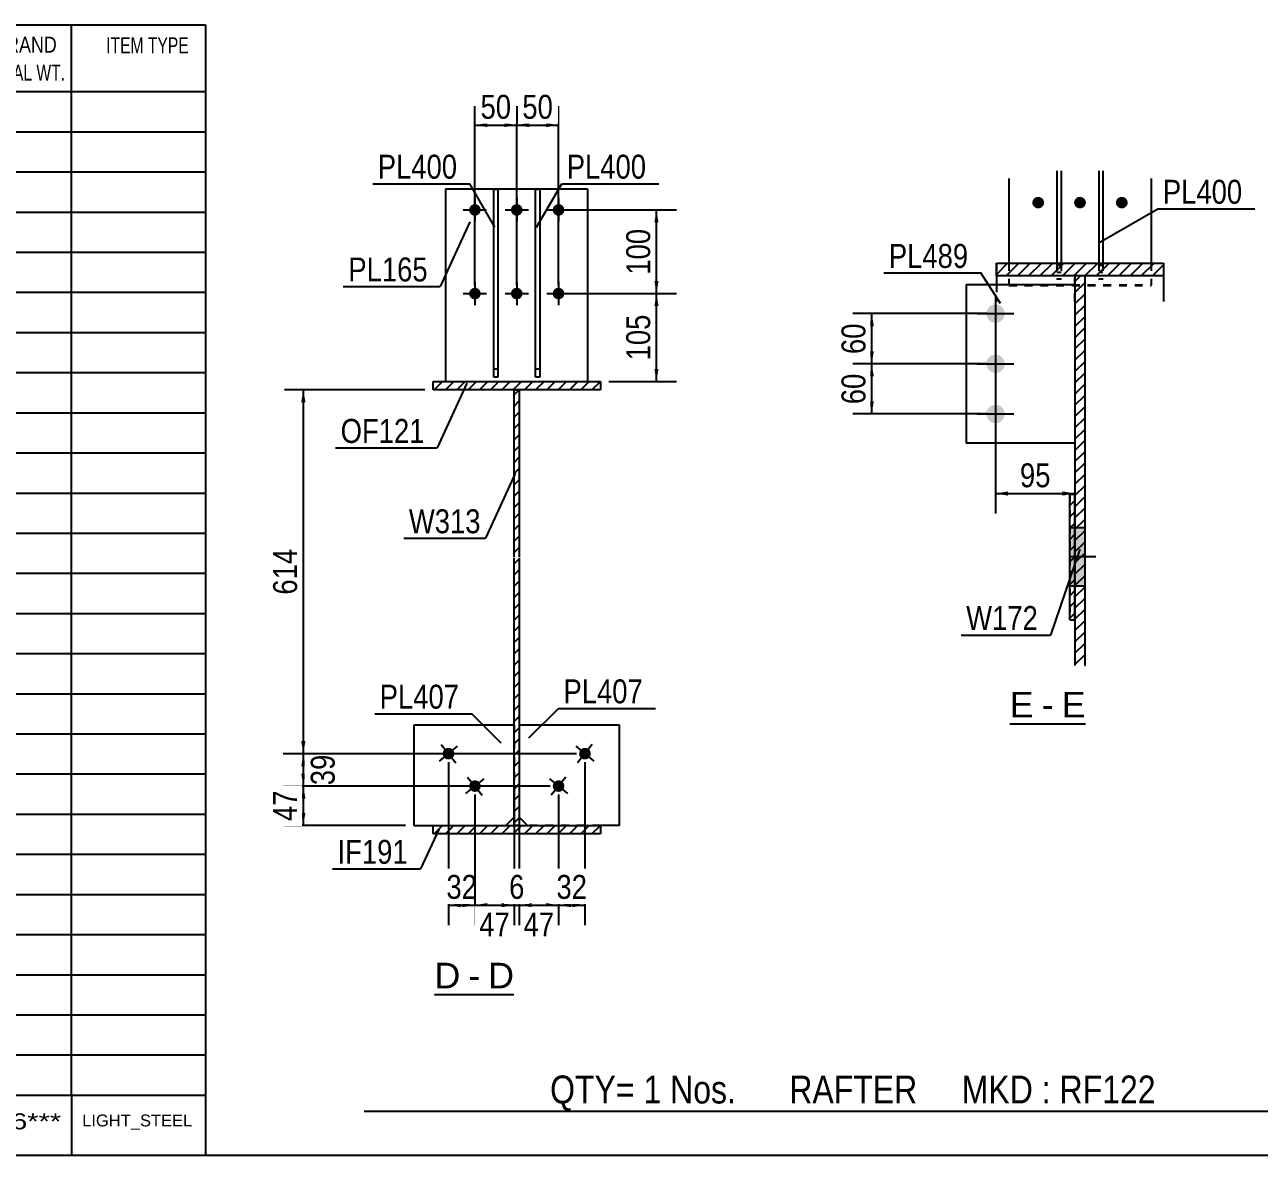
# Model space of a CAD drawing. Header units: millimetres. Extents: x -42 to 361, y -196 to 82.
# Drawn here: x 94.1 to 241.8, y -195.5 to -60.3 of the extents above; entities that cross this region are included whole.
import ezdxf

# ---------------------------------------------------------------- set-up
doc = ezdxf.new("R2010")
doc.units = ezdxf.units.MM
doc.linetypes.add('DXK_LINE_DOT1', pattern=[1.8814, 0.9407, -0.9407])
doc.styles.add('Arial', font='ARIAL.TTF', dxfattribs={"height": 0.2})
doc.styles.add('Arial Narrow', font='ARIALN.TTF', dxfattribs={"height": 0.2})

# ---------------------------------------------------------------- blocks, each defined once
blk = doc.blocks.new('Unknown-627019805-1200')
at = {"color": 5, "linetype": 'Continuous'}
blk.add_line((-39.14, -195.48), (360.86, -195.48), dxfattribs=at)
blk = doc.blocks.new('Unknown-627019805-12 - 2076')
at = {"color": 7, "linetype": 'Continuous'}
blk.add_line((143.14, -176.29), (152.64, -176.29), dxfattribs=at)
at = {"color": 0, "linetype": 'Continuous'}
for points in [[(146.22, -175.54), (146.22, -172.34), (143.14, -172.34), (143.14, -175.54)], [(148.6, -175.54), (148.6, -172.34), (147.18, -172.34), (147.18, -175.54)], [(152.64, -175.54), (152.64, -172.34), (149.56, -172.34), (149.56, -175.54)]]:
    blk.add_wipeout(points, dxfattribs=at)
at = {"color": 96, "linetype": 'Continuous', "style": 'Arial'}
for s, p in [('D', (143.14, -175.54)), ('D', (149.56, -175.54)), ('-', (147.18, -175.54))]:
    blk.add_text(s, height=3.06, dxfattribs=at).set_placement(p)
blk = doc.blocks.new('Unknown-627019805-13 - 2704')
at = {"color": 7, "linetype": 'Continuous'}
blk.add_line((211.94, -143.9), (220.97, -143.9), dxfattribs=at)
at = {"color": 0, "linetype": 'Continuous'}
for points in [[(214.79, -143.15), (214.79, -139.95), (211.94, -139.95), (211.94, -143.15)], [(217.17, -143.15), (217.17, -139.95), (215.75, -139.95), (215.75, -143.15)], [(220.97, -143.15), (220.97, -139.95), (218.13, -139.95), (218.13, -143.15)]]:
    blk.add_wipeout(points, dxfattribs=at)
at = {"color": 96, "linetype": 'Continuous', "style": 'Arial'}
for s, p in [('E', (211.94, -143.15)), ('E', (218.13, -143.15)), ('-', (215.75, -143.15))]:
    blk.add_text(s, height=3.06, dxfattribs=at).set_placement(p)
blk = doc.blocks.new('Part-627019805-2273 - 2076')
at = {"linetype": 'Continuous'}
h = blk.add_hatch(dxfattribs=at)
h.set_pattern_fill('', scale=0.3, style=0, pattern_type=0)
h.set_pattern_definition([(45, (162.9698, -156.0587), (-0.67352, 0.67352), [])])
h.paths.add_polyline_path([(162.97, -157.06), (162.97, -156.06), (142.97, -156.06), (142.97, -157.06)])
at = {"color": 2, "linetype": 'Continuous'}
for p, q in [((142.97, -157.06), (142.97, -156.06)), ((142.97, -156.06), (162.97, -156.06)), ((162.97, -156.06), (162.97, -157.06)), ((162.97, -157.06), (142.97, -157.06))]:
    blk.add_line(p, q, dxfattribs=at)
blk = doc.blocks.new('Part-627019805-2105 - 2076')
at = {"color": 2, "linetype": 'Continuous'}
for p, q in [((144.47, -79.96), (144.47, -102.96)), ((161.47, -79.96), (144.47, -79.96)), ((161.47, -102.96), (161.47, -79.96))]:
    blk.add_line(p, q, dxfattribs=at)
at = {"color": 7, "linetype": 'DXK_LINE_DOT1'}
blk.add_line((144.47, -102.96), (161.47, -102.96), dxfattribs=at)
blk = doc.blocks.new('Part-627019805-2251 - 2076')
at = {"linetype": 'Continuous'}
h = blk.add_hatch(dxfattribs=at)
h.set_pattern_fill('', scale=0.3, style=0, pattern_type=0)
h.set_pattern_definition([(45, (162.9698, -102.9587), (-0.67352, 0.67352), [])])
h.paths.add_polyline_path([(162.97, -103.96), (162.97, -102.96), (142.97, -102.96), (142.97, -103.96)])
at = {"color": 2, "linetype": 'Continuous'}
for p, q in [((142.97, -103.96), (142.97, -102.96)), ((142.97, -102.96), (162.97, -102.96)), ((162.97, -102.96), (162.97, -103.96)), ((162.97, -103.96), (142.97, -103.96))]:
    blk.add_line(p, q, dxfattribs=at)
blk = doc.blocks.new('Part-627019805-2127 - 2076')
at = {"color": 2, "linetype": 'Continuous'}
for p, q in [((155.22, -102.46), (155.22, -79.96)), ((155.22, -79.96), (155.72, -79.96)), ((155.72, -79.96), (155.72, -102.46)), ((155.72, -102.46), (155.22, -102.46))]:
    blk.add_line(p, q, dxfattribs=at)
at = {"color": 7, "linetype": 'DXK_LINE_DOT1'}
blk.add_line((155.22, -101.46), (155.72, -101.46), dxfattribs=at)
blk = doc.blocks.new('Part-627019805-2149 - 2076')
at = {"color": 2, "linetype": 'Continuous'}
for p, q in [((165.27, -144.06), (153.27, -144.06)), ((165.27, -156.06), (165.27, -144.06)), ((153.27, -155.06), (154.27, -156.06)), ((165.27, -156.06), (162.97, -156.06))]:
    blk.add_line(p, q, dxfattribs=at)
at = {"color": 7, "linetype": 'DXK_LINE_DOT1'}
for p, q in [((153.27, -144.06), (153.27, -155.06)), ((162.97, -156.06), (154.27, -156.06))]:
    blk.add_line(p, q, dxfattribs=at)
blk = doc.blocks.new('Part-627019805-2154 - 2076')
at = {"color": 2, "linetype": 'Continuous'}
for p, q in [((152.67, -144.06), (140.67, -144.06)), ((140.67, -144.06), (140.67, -156.06)), ((140.67, -156.06), (142.97, -156.06)), ((152.67, -155.06), (151.67, -156.06))]:
    blk.add_line(p, q, dxfattribs=at)
at = {"color": 7, "linetype": 'DXK_LINE_DOT1'}
for p, q in [((152.67, -144.06), (152.67, -155.06)), ((142.97, -156.06), (151.67, -156.06))]:
    blk.add_line(p, q, dxfattribs=at)
blk = doc.blocks.new('Part-627019805-2174 - 2076')
at = {"color": 2, "linetype": 'Continuous'}
for p, q in [((150.22, -102.46), (150.22, -79.96)), ((150.22, -79.96), (150.72, -79.96)), ((150.72, -79.96), (150.72, -102.46)), ((150.72, -102.46), (150.22, -102.46))]:
    blk.add_line(p, q, dxfattribs=at)
at = {"color": 7, "linetype": 'DXK_LINE_DOT1'}
blk.add_line((150.22, -101.46), (150.72, -101.46), dxfattribs=at)
blk = doc.blocks.new('Part-627019805-2197 - 2076')
at = {"linetype": 'Continuous'}
h = blk.add_hatch(dxfattribs=at)
h.set_pattern_fill('', scale=0.3, style=0, pattern_type=0)
h.set_pattern_definition([(45, (153.2698, -103.9587), (-0.67352, 0.67352), [])])
h.paths.add_polyline_path([(153.27, -156.06), (153.27, -103.96), (152.67, -103.96), (152.67, -156.06)])
at = {"color": 2, "linetype": 'Continuous'}
for p, q in [((152.67, -123.96), (152.67, -103.96)), ((152.67, -103.96), (153.27, -103.96)), ((153.27, -103.96), (153.27, -123.96)), ((152.67, -156.06), (152.67, -124.06)), ((153.27, -124.06), (153.27, -156.06)), ((153.27, -156.06), (152.67, -156.06))]:
    blk.add_line(p, q, dxfattribs=at)
blk = doc.blocks.new('Bolt-627019805-2222 - 2076')
at = {"linetype": 'Continuous'}
for points in [[(148.67, -82.46, -1), (147.27, -82.46, -1)], [(153.67, -82.46, -1), (152.27, -82.46, -1)], [(158.67, -82.46, -1), (157.27, -82.46, -1)], [(148.67, -92.46, -1), (147.27, -92.46, -1)], [(153.67, -92.46, -1), (152.27, -92.46, -1)], [(158.67, -92.46, -1), (157.27, -92.46, -1)]]:
    blk.add_hatch(color=3, dxfattribs=at).paths.add_polyline_path(points)
at = {"color": 3, "linetype": 'Continuous'}
for p, q in [((147.97, -81.06), (147.97, -83.86)), ((152.97, -81.06), (152.97, -83.86)), ((157.97, -81.06), (157.97, -83.86)), ((146.57, -82.46), (149.37, -82.46)), ((151.57, -82.46), (154.37, -82.46)), ((156.57, -82.46), (159.37, -82.46)), ((147.97, -91.06), (147.97, -93.86)), ((152.97, -91.06), (152.97, -93.86)), ((157.97, -91.06), (157.97, -93.86)), ((146.57, -92.46), (149.37, -92.46)), ((151.57, -92.46), (154.37, -92.46)), ((156.57, -92.46), (159.37, -92.46))]:
    blk.add_line(p, q, dxfattribs=at)
blk = doc.blocks.new('Bolt-627019805-2223 - 2076')
at = {"linetype": 'Continuous'}
for points in [[(161.67, -147.92, -1), (160.58, -147.04, -1)], [(158.51, -151.8, -1), (157.43, -150.92, -1)]]:
    blk.add_hatch(color=3, dxfattribs=at).paths.add_polyline_path(points)
at = {"color": 3, "linetype": 'Continuous'}
for p, q in [((160.04, -146.6), (162.21, -148.36)), ((162.01, -146.39), (160.24, -148.57)), ((156.88, -150.48), (159.06, -152.24)), ((158.85, -150.27), (157.09, -152.44))]:
    blk.add_line(p, q, dxfattribs=at)
blk = doc.blocks.new('Bolt-627019805-2224 - 2076')
at = {"linetype": 'Continuous'}
for points in [[(145.36, -147.04, -1), (144.27, -147.92, -1)], [(148.51, -150.92, -1), (147.43, -151.8, -1)]]:
    blk.add_hatch(color=3, dxfattribs=at).paths.add_polyline_path(points)
at = {"color": 3, "linetype": 'Continuous'}
for p, q in [((143.73, -148.36), (145.9, -146.6)), ((143.93, -146.39), (145.7, -148.57)), ((146.88, -152.24), (149.06, -150.48)), ((147.09, -150.27), (148.85, -152.44))]:
    blk.add_line(p, q, dxfattribs=at)
blk = doc.blocks.new('Part-627019805-6670 - 2704')
at = {"color": 2, "linetype": 'Continuous'}
for p, q in [((217.58, -77.77), (217.58, -88.82)), ((218.08, -77.77), (218.08, -88.82))]:
    blk.add_line(p, q, dxfattribs=at)
at = {"color": 7, "linetype": 'DXK_LINE_DOT1'}
for p, q in [((217.58, -88.82), (217.58, -90.74)), ((217.58, -89.07), (218.08, -89.07)), ((218.08, -89.94), (217.58, -89.94)), ((218.08, -88.82), (218.08, -90.74)), ((218.08, -90.74), (217.58, -90.74))]:
    blk.add_line(p, q, dxfattribs=at)
blk = doc.blocks.new('Part-627019805-2718 - 2704')
at = {"linetype": 'Continuous'}
h = blk.add_hatch(dxfattribs=at)
h.set_pattern_fill('', scale=0.3, style=0, pattern_type=0)
h.set_pattern_definition([(45, (219.1301, -116.4619), (-0.67352, 0.67352), [])])
h.paths.add_polyline_path([(219.73, -116.46), (219.13, -116.46), (219.13, -131.46), (219.73, -131.46)])
at = {"color": 2, "linetype": 'Continuous'}
for p, q in [((219.13, -116.46), (219.13, -116.46)), ((219.13, -131.46), (219.13, -116.46)), ((219.13, -116.46), (219.73, -116.46)), ((219.73, -116.46), (219.73, -116.46)), ((219.73, -131.46), (219.73, -116.46)), ((219.13, -131.46), (219.13, -131.46)), ((219.13, -131.46), (219.73, -131.46)), ((219.73, -131.46), (219.73, -131.46))]:
    blk.add_line(p, q, dxfattribs=at)
at = {"color": 7, "linetype": 'DXK_LINE_DOT1'}
for p, q in [((219.73, -116.46), (219.13, -116.46)), ((219.13, -116.46), (219.13, -131.46)), ((219.73, -116.46), (219.73, -131.46)), ((219.13, -131.46), (219.73, -131.46))]:
    blk.add_line(p, q, dxfattribs=at)
blk = doc.blocks.new('Part-627019805-2740 - 2704')
at = {"color": 2, "linetype": 'Continuous'}
for p, q in [((222.58, -77.77), (222.58, -88.82)), ((223.08, -77.77), (223.08, -88.82))]:
    blk.add_line(p, q, dxfattribs=at)
at = {"color": 7, "linetype": 'DXK_LINE_DOT1'}
for p, q in [((222.58, -88.82), (222.58, -90.74)), ((222.58, -89.07), (223.08, -89.07)), ((223.08, -89.94), (222.58, -89.94)), ((223.08, -88.82), (223.08, -90.74)), ((223.08, -90.74), (222.58, -90.74))]:
    blk.add_line(p, q, dxfattribs=at)
blk = doc.blocks.new('Bolt-627019805-2818 - 2704')
at = {"linetype": 'Continuous'}
for points in [[(215.33, -82.27), (215.18, -82.26), (215.05, -82.21), (214.92, -82.14), (214.81, -82.04), (214.72, -81.93), (214.66, -81.8), (214.63, -81.66), (214.63, -81.51), (214.66, -81.37), (214.72, -81.24), (214.81, -81.12), (214.92, -81.03), (215.05, -80.95), (215.18, -80.91), (215.33, -80.9), (215.48, -80.91), (215.61, -80.95), (215.74, -81.03), (215.85, -81.12), (215.94, -81.24), (216, -81.37), (216.03, -81.51), (216.03, -81.66), (216, -81.8), (215.94, -81.93), (215.85, -82.04), (215.74, -82.14), (215.61, -82.21), (215.48, -82.26)], [(220.33, -82.27), (220.18, -82.26), (220.05, -82.21), (219.92, -82.14), (219.81, -82.04), (219.72, -81.93), (219.66, -81.8), (219.63, -81.66), (219.63, -81.51), (219.66, -81.37), (219.72, -81.24), (219.81, -81.12), (219.92, -81.03), (220.05, -80.95), (220.18, -80.91), (220.33, -80.9), (220.48, -80.91), (220.61, -80.95), (220.74, -81.03), (220.85, -81.12), (220.94, -81.24), (221, -81.37), (221.03, -81.51), (221.03, -81.66), (221, -81.8), (220.94, -81.93), (220.85, -82.04), (220.74, -82.14), (220.61, -82.21), (220.48, -82.26)], [(225.33, -82.27), (225.18, -82.26), (225.05, -82.21), (224.92, -82.14), (224.81, -82.04), (224.72, -81.93), (224.66, -81.8), (224.63, -81.66), (224.63, -81.51), (224.66, -81.37), (224.72, -81.24), (224.81, -81.12), (224.92, -81.03), (225.05, -80.95), (225.18, -80.91), (225.33, -80.9), (225.48, -80.91), (225.61, -80.95), (225.74, -81.03), (225.85, -81.12), (225.94, -81.24), (226, -81.37), (226.03, -81.51), (226.03, -81.66), (226, -81.8), (225.94, -81.93), (225.85, -82.04), (225.74, -82.14), (225.61, -82.21), (225.48, -82.26)]]:
    blk.add_hatch(color=3, dxfattribs=at).paths.add_polyline_path(points)
at = {"color": 3, "linetype": 'Continuous'}
for p, q in [((215.33, -81.44), (215.33, -82.04)), ((220.33, -81.44), (220.33, -82.04)), ((225.33, -81.44), (225.33, -82.04))]:
    blk.add_line(p, q, dxfattribs=at)
blk = doc.blocks.new('Part-627019805-2773 - 2704')
at = {"color": 2, "linetype": 'Continuous'}
for p, q in [((206.73, -91.36), (206.73, -110.36)), ((206.73, -91.36), (219.73, -91.36)), ((219.73, -91.36), (219.73, -110.36)), ((219.73, -110.36), (206.73, -110.36))]:
    blk.add_line(p, q, dxfattribs=at)
blk = doc.blocks.new('Bolt-627019805-2807 - 2704')
at = {"linetype": 'Continuous'}
for points in [[(219.13, -120.46), (219.13, -127.46), (219.73, -127.46), (219.73, -120.46)], [(219.73, -120.46), (219.73, -127.46), (220.93, -127.46), (220.93, -120.46)]]:
    blk.add_hatch(color=3, dxfattribs=at).paths.add_polyline_path(points)
at = {"color": 3, "linetype": 'Continuous'}
for p, q in [((219.73, -120.46), (219.13, -120.46)), ((220.93, -120.46), (219.73, -120.46)), ((222.23, -123.96), (219.13, -123.96)), ((219.73, -127.46), (219.13, -127.46)), ((220.93, -127.46), (219.73, -127.46))]:
    blk.add_line(p, q, dxfattribs=at)
blk = doc.blocks.new('Bolt-627019805-2825 - 2704')
at = {"linetype": 'Continuous'}
for points in [[(210.23, -93.76, -1), (210.23, -95.96, -1)], [(210.23, -99.76, -1), (210.23, -101.96, -1)], [(210.23, -105.76, -1), (210.23, -107.96, -1)]]:
    blk.add_hatch(color=3, dxfattribs=at).paths.add_polyline_path(points)
at = {"color": 3, "linetype": 'Continuous'}
for p, q in [((210.23, -92.66), (210.23, -97.06)), ((208.03, -94.86), (212.43, -94.86)), ((210.23, -98.66), (210.23, -103.06)), ((208.03, -100.86), (212.43, -100.86)), ((210.23, -104.66), (210.23, -109.06)), ((208.03, -106.86), (212.43, -106.86))]:
    blk.add_line(p, q, dxfattribs=at)
blk = doc.blocks.new('Part-627019805-2843 - 2704')
at = {"linetype": 'Continuous'}
h = blk.add_hatch(dxfattribs=at)
h.set_pattern_fill('', scale=0.3, style=0, pattern_type=0)
h.set_pattern_definition([(45, (210.3301, -88.8234), (-0.67352, 0.67352), [])])
h.paths.add_polyline_path([(230.33, -88.82), (210.33, -88.82), (210.33, -90.35), (230.33, -90.35)])
at = {"color": 7, "linetype": 'DXK_LINE_DOT1'}
for p, q in [((210.33, -88.82), (210.33, -90.35)), ((230.33, -88.82), (230.33, -90.35)), ((210.33, -91.36), (210.33, -93.39))]:
    blk.add_line(p, q, dxfattribs=at)
at = {"color": 2, "linetype": 'Continuous'}
for p, q in [((210.33, -88.82), (230.33, -88.82)), ((210.33, -90.35), (210.33, -88.82)), ((230.33, -88.82), (230.33, -90.35)), ((210.33, -90.35), (210.33, -91.36)), ((230.33, -90.35), (210.33, -90.35)), ((230.33, -90.35), (230.33, -93.39))]:
    blk.add_line(p, q, dxfattribs=at)
blk = doc.blocks.new('Part-627019805-2866 - 2704')
at = {"linetype": 'Continuous'}
h = blk.add_hatch(dxfattribs=at)
h.set_pattern_fill('', scale=0.3, style=0, pattern_type=0)
h.set_pattern_definition([(45, (220.9301, -136.9477), (-0.67352, 0.67352), [])])
h.paths.add_polyline_path([(219.73, -136.95), (220.93, -136.95), (220.93, -90.35), (219.73, -90.35)])
at = {"color": 7, "linetype": 'DXK_LINE_DOT1'}
for p, q in [((219.73, -93.39), (219.73, -90.35)), ((220.93, -93.39), (220.93, -90.35))]:
    blk.add_line(p, q, dxfattribs=at)
at = {"color": 2, "linetype": 'Continuous'}
for p, q in [((220.93, -90.35), (219.73, -90.35)), ((219.73, -90.35), (219.73, -136.95)), ((220.93, -136.95), (220.93, -90.35))]:
    blk.add_line(p, q, dxfattribs=at)
blk = doc.blocks.new('Part-627019805-2881 - 2704')
at = {"color": 2, "linetype": 'Continuous'}
for p, q in [((211.83, -78.71), (211.83, -88.82)), ((228.83, -78.71), (228.83, -88.82))]:
    blk.add_line(p, q, dxfattribs=at)
at = {"color": 7, "linetype": 'DXK_LINE_DOT1'}
for p, q in [((211.83, -88.82), (211.83, -91.41)), ((228.83, -88.82), (228.83, -91.41)), ((211.83, -91.41), (228.83, -91.41)), ((211.83, -91.5), (211.83, -91.41)), ((211.83, -91.5), (228.83, -91.5)), ((228.83, -91.5), (228.83, -91.41))]:
    blk.add_line(p, q, dxfattribs=at)
blk = doc.blocks.new('StraightDimension-627019805-2419 - 2076')
at = {"linetype": 'Continuous'}
for points in [[(127.2, -148.98), (127.45, -147.48), (127.7, -148.98)], [(127.7, -149.86), (127.45, -151.36), (127.2, -149.86)]]:
    blk.add_hatch(color=7, dxfattribs=at).paths.add_polyline_path(points)
at = {"color": 7, "linetype": 'Continuous'}
for p, q in [((160.13, -147.48), (125.05, -147.48)), ((127.45, -151.36), (127.45, -147.48)), ((156.97, -151.36), (125.05, -151.36))]:
    blk.add_line(p, q, dxfattribs=at)
at = {"color": 0}
blk.add_wipeout([(131.8, -146.99), (127.6, -146.99), (127.6, -151.85), (131.8, -151.85)], dxfattribs=at)
at = {"color": 3, "style": 'Arial Narrow'}
blk.add_text('39', height=2.863, rotation=90.0002, dxfattribs=at).set_placement((131.2, -151.25))
blk = doc.blocks.new('StraightDimension-627019805-2330 - 2076')
at = {"linetype": 'Continuous'}
for points in [[(169.43, -83.96), (169.68, -82.46), (169.93, -83.96)], [(169.93, -90.96), (169.68, -92.46), (169.43, -90.96)]]:
    blk.add_hatch(color=7, dxfattribs=at).paths.add_polyline_path(points)
at = {"color": 7, "linetype": 'Continuous'}
for p, q in [((158.97, -82.46), (172.08, -82.46)), ((169.68, -92.46), (169.68, -82.46)), ((158.97, -92.46), (172.08, -92.46))]:
    blk.add_line(p, q, dxfattribs=at)
at = {"color": 0}
blk.add_wipeout([(169.53, -84.12), (165.33, -84.12), (165.33, -90.8), (169.53, -90.8)], dxfattribs=at)
at = {"color": 3, "style": 'Arial Narrow'}
blk.add_text('100', height=2.863, rotation=90.0002, dxfattribs=at).set_placement((168.93, -90.2))
blk = doc.blocks.new('StraightDimension-627019805-2369 - 2076')
at = {"linetype": 'Continuous'}
for points in [[(146.31, -165.84), (144.81, -165.59), (146.31, -165.34)], [(146.47, -165.34), (147.97, -165.59), (146.47, -165.84)]]:
    blk.add_hatch(color=7, dxfattribs=at).paths.add_polyline_path(points)
at = {"color": 7, "linetype": 'Continuous'}
for p, q in [((144.81, -148.48), (144.81, -167.99)), ((147.97, -152.36), (147.97, -167.99)), ((144.81, -165.59), (147.97, -165.59))]:
    blk.add_line(p, q, dxfattribs=at)
at = {"color": 0}
blk.add_wipeout([(148.82, -165.44), (148.82, -161.24), (143.96, -161.24), (143.96, -165.44)], dxfattribs=at)
at = {"color": 3, "style": 'Arial Narrow'}
blk.add_text('32', height=2.863, dxfattribs=at).set_placement((144.56, -164.84))
blk = doc.blocks.new('StraightDimension-627019805-2320 - 2076')
at = {"linetype": 'Continuous'}
for points in [[(169.43, -93.96), (169.68, -92.46), (169.93, -93.96)], [(169.93, -101.46), (169.68, -102.96), (169.43, -101.46)]]:
    blk.add_hatch(color=7, dxfattribs=at).paths.add_polyline_path(points)
at = {"color": 7, "linetype": 'Continuous'}
for p, q in [((158.97, -92.46), (172.08, -92.46)), ((169.68, -102.96), (169.68, -92.46)), ((163.97, -102.96), (172.08, -102.96))]:
    blk.add_line(p, q, dxfattribs=at)
at = {"color": 0}
blk.add_wipeout([(169.53, -94.37), (165.33, -94.37), (165.33, -101.05), (169.53, -101.05)], dxfattribs=at)
at = {"color": 3, "style": 'Arial Narrow'}
blk.add_text('105', height=2.863, rotation=90.0002, dxfattribs=at).set_placement((168.93, -100.45))
blk = doc.blocks.new('StraightDimension-627019805-2346 - 2076')
at = {"linetype": 'Continuous'}
for points in [[(154.77, -165.84), (153.27, -165.59), (154.77, -165.34)], [(156.47, -165.34), (157.97, -165.59), (156.47, -165.84)]]:
    blk.add_hatch(color=7, dxfattribs=at).paths.add_polyline_path(points)
at = {"color": 7, "linetype": 'Continuous'}
for p, q in [((153.27, -152.36), (153.27, -167.84)), ((157.97, -152.36), (157.97, -167.84)), ((153.27, -165.59), (157.97, -165.59))]:
    blk.add_line(p, q, dxfattribs=at)
at = {"color": 0}
blk.add_wipeout([(158.05, -169.94), (158.05, -165.74), (153.19, -165.74), (153.19, -169.94)], dxfattribs=at)
at = {"color": 3, "style": 'Arial Narrow'}
blk.add_text('47', height=2.863, dxfattribs=at).set_placement((153.79, -169.34))
blk = doc.blocks.new('StraightDimension-627019805-2359 - 2076')
at = {"linetype": 'Continuous'}
for points in [[(159.47, -165.84), (157.97, -165.59), (159.47, -165.34)], [(159.63, -165.34), (161.13, -165.59), (159.63, -165.84)]]:
    blk.add_hatch(color=7, dxfattribs=at).paths.add_polyline_path(points)
at = {"color": 7, "linetype": 'Continuous'}
for p, q in [((161.13, -148.48), (161.13, -167.99)), ((157.97, -152.36), (157.97, -167.99)), ((157.97, -165.59), (161.13, -165.59))]:
    blk.add_line(p, q, dxfattribs=at)
at = {"color": 0}
blk.add_wipeout([(161.98, -165.44), (161.98, -161.24), (157.12, -161.24), (157.12, -165.44)], dxfattribs=at)
at = {"color": 3, "style": 'Arial Narrow'}
blk.add_text('32', height=2.863, dxfattribs=at).set_placement((157.72, -164.84))
blk = doc.blocks.new('StraightDimension-627019805-2379 - 2076')
at = {"linetype": 'Continuous'}
for points in [[(149.47, -165.84), (147.97, -165.59), (149.47, -165.34)], [(151.17, -165.34), (152.67, -165.59), (151.17, -165.84)]]:
    blk.add_hatch(color=7, dxfattribs=at).paths.add_polyline_path(points)
at = {"color": 7, "linetype": 'Continuous'}
for p, q in [((147.97, -152.36), (147.97, -167.84)), ((152.67, -152.36), (152.67, -167.84)), ((147.97, -165.59), (152.67, -165.59))]:
    blk.add_line(p, q, dxfattribs=at)
at = {"color": 0}
blk.add_wipeout([(152.75, -169.94), (152.75, -165.74), (147.89, -165.74), (147.89, -169.94)], dxfattribs=at)
at = {"color": 3, "style": 'Arial Narrow'}
blk.add_text('47', height=2.863, dxfattribs=at).set_placement((148.49, -169.34))
blk = doc.blocks.new('StraightDimension-627019805-2392 - 2076')
at = {"linetype": 'Continuous'}
for points in [[(151.17, -165.34), (152.67, -165.59), (151.17, -165.84)], [(154.77, -165.84), (153.27, -165.59), (154.77, -165.34)]]:
    blk.add_hatch(color=7, dxfattribs=at).paths.add_polyline_path(points)
at = {"color": 7, "linetype": 'Continuous'}
for p, q in [((152.67, -152.36), (152.67, -167.99)), ((153.27, -152.36), (153.27, -167.99)), ((152.67, -165.59), (153.27, -165.59))]:
    blk.add_line(p, q, dxfattribs=at)
at = {"color": 0}
blk.add_wipeout([(154.48, -165.44), (154.48, -161.24), (151.46, -161.24), (151.46, -165.44)], dxfattribs=at)
at = {"color": 3, "style": 'Arial Narrow'}
blk.add_text('6', height=2.86, dxfattribs=at).set_placement((152.06, -164.84))
blk = doc.blocks.new('StraightDimension-627019805-4768 - 2076')
at = {"linetype": 'Continuous'}
for points in [[(154.47, -72.56), (152.97, -72.31), (154.47, -72.06)], [(156.47, -72.06), (157.97, -72.31), (156.47, -72.56)]]:
    blk.add_hatch(color=7, dxfattribs=at).paths.add_polyline_path(points)
at = {"color": 7, "linetype": 'Continuous'}
for p, q in [((152.97, -91.46), (152.97, -70.06)), ((157.97, -91.46), (157.97, -70.06)), ((152.97, -72.31), (157.97, -72.31))]:
    blk.add_line(p, q, dxfattribs=at)
at = {"color": 0}
blk.add_wipeout([(157.9, -72.16), (157.9, -67.96), (153.04, -67.96), (153.04, -72.16)], dxfattribs=at)
at = {"color": 3, "style": 'Arial Narrow'}
blk.add_text('50', height=2.863, dxfattribs=at).set_placement((153.64, -71.56))
blk = doc.blocks.new('StraightDimension-627019805-2409 - 2076')
at = {"linetype": 'Continuous'}
for points in [[(127.2, -152.86), (127.45, -151.36), (127.7, -152.86)], [(127.7, -154.56), (127.45, -156.06), (127.2, -154.56)]]:
    blk.add_hatch(color=7, dxfattribs=at).paths.add_polyline_path(points)
at = {"color": 7, "linetype": 'Continuous'}
for p, q in [((156.97, -151.36), (125.2, -151.36)), ((127.45, -156.06), (127.45, -151.36)), ((139.67, -156.06), (125.2, -156.06))]:
    blk.add_line(p, q, dxfattribs=at)
at = {"color": 0}
blk.add_wipeout([(127.3, -151.28), (123.1, -151.28), (123.1, -156.14), (127.3, -156.14)], dxfattribs=at)
at = {"color": 3, "style": 'Arial Narrow'}
blk.add_text('47', height=2.863, rotation=90.0002, dxfattribs=at).set_placement((126.7, -155.54))
blk = doc.blocks.new('StraightDimension-627019805-2429 - 2076')
at = {"linetype": 'Continuous'}
for points in [[(127.2, -105.46), (127.45, -103.96), (127.7, -105.46)], [(127.7, -145.98), (127.45, -147.48), (127.2, -145.98)]]:
    blk.add_hatch(color=7, dxfattribs=at).paths.add_polyline_path(points)
at = {"color": 7, "linetype": 'Continuous'}
for p, q in [((141.97, -103.96), (125.2, -103.96)), ((127.45, -147.48), (127.45, -103.96)), ((160.13, -147.48), (125.2, -147.48))]:
    blk.add_line(p, q, dxfattribs=at)
at = {"color": 0}
blk.add_wipeout([(127.3, -122.38), (123.1, -122.38), (123.1, -129.06), (127.3, -129.06)], dxfattribs=at)
at = {"color": 3, "style": 'Arial Narrow'}
blk.add_text('614', height=2.863, rotation=90.0002, dxfattribs=at).set_placement((126.7, -128.46))
blk = doc.blocks.new('StraightDimension-627019805-4766 - 2076')
at = {"linetype": 'Continuous'}
for points in [[(149.47, -72.56), (147.97, -72.31), (149.47, -72.06)], [(151.47, -72.06), (152.97, -72.31), (151.47, -72.56)]]:
    blk.add_hatch(color=7, dxfattribs=at).paths.add_polyline_path(points)
at = {"color": 7, "linetype": 'Continuous'}
for p, q in [((147.97, -91.46), (147.97, -70.06)), ((152.97, -91.46), (152.97, -70.06)), ((147.97, -72.31), (152.97, -72.31))]:
    blk.add_line(p, q, dxfattribs=at)
at = {"color": 0}
blk.add_wipeout([(152.9, -72.16), (152.9, -67.96), (148.04, -67.96), (148.04, -72.16)], dxfattribs=at)
at = {"color": 3, "style": 'Arial Narrow'}
blk.add_text('50', height=2.863, dxfattribs=at).set_placement((148.64, -71.56))
blk = doc.blocks.new('StraightDimension-627019805-6647 - 2704')
at = {"linetype": 'Continuous'}
for points in [[(195.17, -96.36), (195.42, -94.86), (195.67, -96.36)], [(195.67, -99.36), (195.42, -100.86), (195.17, -99.36)]]:
    blk.add_hatch(color=7, dxfattribs=at).paths.add_polyline_path(points)
at = {"color": 7, "linetype": 'Continuous'}
for p, q in [((209.23, -94.86), (193.17, -94.86)), ((195.42, -100.86), (195.42, -94.86)), ((209.23, -100.86), (193.17, -100.86))]:
    blk.add_line(p, q, dxfattribs=at)
at = {"color": 0}
blk.add_wipeout([(195.27, -95.43), (191.07, -95.43), (191.07, -100.29), (195.27, -100.29)], dxfattribs=at)
at = {"color": 3, "style": 'Arial Narrow'}
blk.add_text('60', height=2.863, rotation=90.0002, dxfattribs=at).set_placement((194.67, -99.69))
blk = doc.blocks.new('StraightDimension-627019805-6648 - 2704')
at = {"linetype": 'Continuous'}
for points in [[(195.17, -102.36), (195.42, -100.86), (195.67, -102.36)], [(195.67, -105.36), (195.42, -106.86), (195.17, -105.36)]]:
    blk.add_hatch(color=7, dxfattribs=at).paths.add_polyline_path(points)
at = {"color": 7, "linetype": 'Continuous'}
for p, q in [((209.23, -100.86), (193.17, -100.86)), ((195.42, -106.86), (195.42, -100.86)), ((209.23, -106.86), (193.17, -106.86))]:
    blk.add_line(p, q, dxfattribs=at)
at = {"color": 0}
blk.add_wipeout([(195.27, -101.43), (191.07, -101.43), (191.07, -106.29), (195.27, -106.29)], dxfattribs=at)
at = {"color": 3, "style": 'Arial Narrow'}
blk.add_text('60', height=2.863, rotation=90.0002, dxfattribs=at).set_placement((194.67, -105.69))
blk = doc.blocks.new('StraightDimension-627019805-2895 - 2704')
at = {"linetype": 'Continuous'}
for points in [[(211.73, -116.62), (210.23, -116.37), (211.73, -116.12)], [(218.23, -116.12), (219.73, -116.37), (218.23, -116.62)]]:
    blk.add_hatch(color=7, dxfattribs=at).paths.add_polyline_path(points)
at = {"color": 7, "linetype": 'Continuous'}
for p, q in [((219.73, -91.35), (219.73, -118.77)), ((210.23, -95.86), (210.23, -118.77)), ((210.23, -116.37), (219.73, -116.37))]:
    blk.add_line(p, q, dxfattribs=at)
at = {"color": 0}
blk.add_wipeout([(217.41, -116.22), (217.41, -112.02), (212.55, -112.02), (212.55, -116.22)], dxfattribs=at)
at = {"color": 3, "style": 'Arial Narrow'}
blk.add_text('95', height=2.863, dxfattribs=at).set_placement((213.15, -115.62))
blk = doc.blocks.new('CBS_BOM-627019805-8473')
at = {"color": 7, "linetype": 'Continuous'}
for p, q in [((-39.17, -60.31), (115.75, -60.31)), ((99.73, -68.31), (99.73, -60.31)), ((115.75, -60.31), (115.74, -68.3)), ((-39.18, -68.31), (115.75, -68.31)), ((99.74, -73.11), (99.74, -68.31)), ((115.75, -68.31), (115.75, -73.11)), ((-27.18, -73.11), (115.75, -73.11)), ((99.74, -77.91), (99.74, -73.11)), ((115.75, -73.11), (115.75, -77.91)), ((-27.18, -77.91), (115.75, -77.91)), ((99.74, -82.71), (99.74, -77.91)), ((115.75, -77.91), (115.75, -82.71)), ((-27.18, -82.71), (115.75, -82.71)), ((99.74, -87.51), (99.74, -82.71)), ((115.75, -82.71), (115.75, -87.51)), ((-27.18, -87.51), (115.75, -87.51)), ((99.74, -92.31), (99.74, -87.51)), ((115.75, -87.51), (115.75, -92.31)), ((-27.18, -92.31), (115.75, -92.31)), ((99.74, -97.11), (99.74, -92.31)), ((115.75, -92.31), (115.75, -97.11)), ((-27.18, -97.11), (115.75, -97.11)), ((99.74, -101.91), (99.74, -97.11)), ((115.75, -97.11), (115.75, -101.91)), ((-27.18, -101.91), (115.75, -101.91)), ((99.74, -106.71), (99.74, -101.91)), ((115.75, -101.91), (115.75, -106.71)), ((-27.18, -106.71), (115.75, -106.71)), ((99.74, -111.51), (99.74, -106.71)), ((115.75, -106.71), (115.75, -111.51)), ((-27.18, -111.51), (115.75, -111.51)), ((99.74, -116.31), (99.74, -111.51)), ((115.75, -111.51), (115.75, -116.31)), ((-27.18, -116.31), (115.75, -116.31)), ((99.74, -121.11), (99.74, -116.31)), ((115.75, -116.31), (115.75, -121.11)), ((-27.18, -121.11), (115.75, -121.11)), ((99.74, -125.91), (99.74, -121.11)), ((115.75, -121.11), (115.75, -125.91)), ((-27.18, -125.91), (115.75, -125.91)), ((99.74, -130.71), (99.74, -125.91)), ((115.75, -125.91), (115.75, -130.71)), ((-27.18, -130.71), (115.75, -130.71)), ((99.74, -135.51), (99.74, -130.71)), ((115.75, -130.71), (115.75, -135.51)), ((-27.18, -135.51), (115.75, -135.51)), ((99.74, -140.31), (99.74, -135.51)), ((115.75, -135.51), (115.75, -140.31)), ((-27.18, -140.31), (115.75, -140.31)), ((99.74, -145.11), (99.74, -140.31)), ((115.75, -140.31), (115.75, -145.11)), ((-27.18, -145.11), (115.75, -145.11)), ((99.74, -149.91), (99.74, -145.11)), ((115.75, -145.11), (115.75, -149.91)), ((-27.18, -149.91), (115.75, -149.91)), ((99.74, -154.71), (99.74, -149.91)), ((115.75, -149.91), (115.75, -154.71)), ((-27.18, -154.71), (115.75, -154.71)), ((99.74, -159.51), (99.74, -154.71)), ((115.75, -154.71), (115.75, -159.51)), ((-27.18, -159.51), (115.75, -159.51)), ((99.74, -164.31), (99.74, -159.51)), ((115.75, -159.51), (115.75, -164.31)), ((-27.18, -164.31), (115.75, -164.31)), ((99.74, -169.11), (99.74, -164.31)), ((115.75, -164.31), (115.75, -169.11)), ((-27.18, -169.11), (115.75, -169.11)), ((99.74, -173.91), (99.74, -169.11)), ((115.75, -169.11), (115.75, -173.91)), ((-27.18, -173.91), (115.75, -173.91)), ((99.74, -178.71), (99.74, -173.91)), ((115.75, -173.91), (115.75, -178.71)), ((-27.18, -178.71), (115.75, -178.71)), ((99.74, -183.51), (99.74, -178.71)), ((115.75, -178.71), (115.75, -183.51)), ((-27.18, -183.51), (115.75, -183.51)), ((99.74, -188.31), (99.74, -183.51)), ((115.75, -183.51), (115.75, -188.31)), ((-27.18, -188.31), (115.75, -188.31)), ((99.78, -195.51), (99.78, -188.33)), ((115.75, -188.31), (115.75, -195.51)), ((-39.18, -195.51), (115.75, -195.51))]:
    blk.add_line(p, q, dxfattribs=at)
at = {"color": 3, "linetype": 'Continuous', "style": 'Arial'}
for s, width, p in [('GRAND', 0.8, (90.25, -63.65)), ('ITEM TYPE', 0.7, (103.88, -63.73)), ('TOTAL WT.', 0.7, (88.99, -66.99))]:
    blk.add_text(s, height=1.91, dxfattribs=dict(at, width=width)).set_placement(p)
at = {"color": 6, "linetype": 'Continuous', "style": 'Arial', "width": 1.3}
blk.add_text('106***', height=1.91, dxfattribs=at).set_placement((88.65, -192.4))
at = {"color": 6, "linetype": 'Continuous', "style": 'Arial'}
blk.add_text('LIGHT_STEEL', height=1.4135, dxfattribs=at).set_placement((101, -192.05))
blk = doc.blocks.new('CBS_CALLOFF-627019805-8474')
at = {"color": 7, "linetype": 'Continuous'}
blk.add_line((134.73, -190.21), (250.97, -190.23), dxfattribs=at)
at = {"color": 3, "linetype": 'Continuous', "style": 'Arial Narrow'}
blk.add_text('QTY= 1 Nos.      RAFTER     MKD : RF122', height=3.3405, dxfattribs=at).set_placement((156.96, -189.31))
blk = doc.blocks.new('Mark-627019805-2100 - 2076')
at = {"color": 7, "linetype": 'Continuous'}
blk.add_line((147.37, -83.87), (143.83, -91.61), dxfattribs=at)
at = {"color": 0}
blk.add_wipeout([(142.33, -91.01), (142.33, -88.01), (132.83, -88.01), (132.83, -91.01)], dxfattribs=at)
blk.add_wipeout([(142.33, -91.01), (142.33, -88.01), (132.83, -88.01), (132.83, -91.01)], dxfattribs=at)
at = {"color": 7, "linetype": 'Continuous'}
blk.add_line((132.23, -91.61), (143.83, -91.61), dxfattribs=at)
at = {"color": 3, "style": 'Arial Narrow'}
blk.add_text('PL165', height=2.863, dxfattribs=at).set_placement((132.83, -91.01))
blk = doc.blocks.new('Mark-627019805-2145 - 2076')
at = {"color": 0}
blk.add_wipeout([(168.06, -141.46), (168.06, -138.46), (158.56, -138.46), (158.56, -141.46)], dxfattribs=at)
blk.add_wipeout([(168.06, -141.46), (168.06, -138.46), (158.56, -138.46), (158.56, -141.46)], dxfattribs=at)
at = {"color": 7, "linetype": 'Continuous'}
for p, q in [((154.43, -145.6), (157.96, -142.06)), ((157.96, -142.06), (169.56, -142.06))]:
    blk.add_line(p, q, dxfattribs=at)
at = {"color": 3, "style": 'Arial Narrow'}
blk.add_text('PL407', height=2.863, dxfattribs=at).set_placement((158.56, -141.46))
blk = doc.blocks.new('Mark-627019805-2123 - 2076')
at = {"color": 0}
blk.add_wipeout([(168.45, -78.72), (168.45, -75.72), (158.95, -75.72), (158.95, -78.72)], dxfattribs=at)
blk.add_wipeout([(168.45, -78.72), (168.45, -75.72), (158.95, -75.72), (158.95, -78.72)], dxfattribs=at)
at = {"color": 7, "linetype": 'Continuous'}
for p, q in [((155.35, -84.52), (158.35, -79.32)), ((158.35, -79.32), (169.95, -79.32))]:
    blk.add_line(p, q, dxfattribs=at)
at = {"color": 3, "style": 'Arial Narrow'}
blk.add_text('PL400', height=2.863, dxfattribs=at).set_placement((158.95, -78.72))
blk = doc.blocks.new('Mark-627019805-2150 - 2076')
at = {"color": 7, "linetype": 'Continuous'}
blk.add_line((151.12, -146.23), (147.59, -142.7), dxfattribs=at)
at = {"color": 0}
blk.add_wipeout([(146.09, -142.1), (146.09, -139.1), (136.58, -139.1), (136.58, -142.1)], dxfattribs=at)
blk.add_wipeout([(146.09, -142.1), (146.09, -139.1), (136.58, -139.1), (136.58, -142.1)], dxfattribs=at)
at = {"color": 7, "linetype": 'Continuous'}
blk.add_line((135.98, -142.7), (147.59, -142.7), dxfattribs=at)
at = {"color": 3, "style": 'Arial Narrow'}
blk.add_text('PL407', height=2.863, dxfattribs=at).set_placement((136.58, -142.1))
blk = doc.blocks.new('Mark-627019805-2170 - 2076')
at = {"color": 7, "linetype": 'Continuous'}
blk.add_line((150.35, -84.52), (147.35, -79.32), dxfattribs=at)
at = {"color": 0}
blk.add_wipeout([(145.85, -78.72), (145.85, -75.72), (136.35, -75.72), (136.35, -78.72)], dxfattribs=at)
blk.add_wipeout([(145.85, -78.72), (145.85, -75.72), (136.35, -75.72), (136.35, -78.72)], dxfattribs=at)
at = {"color": 7, "linetype": 'Continuous'}
blk.add_line((135.75, -79.32), (147.35, -79.32), dxfattribs=at)
at = {"color": 3, "style": 'Arial Narrow'}
blk.add_text('PL400', height=2.863, dxfattribs=at).set_placement((136.35, -78.72))
blk = doc.blocks.new('Mark-627019805-2193 - 2076')
at = {"color": 0}
blk.add_wipeout([(148.65, -121.12), (148.65, -118.12), (140.07, -118.12), (140.07, -121.12)], dxfattribs=at)
blk.add_wipeout([(148.65, -121.12), (148.65, -118.12), (140.07, -118.12), (140.07, -121.12)], dxfattribs=at)
at = {"color": 7, "linetype": 'Continuous'}
for p in [(152.79, -113.98), (139.47, -121.72)]:
    blk.add_line(p, (149.25, -121.72), dxfattribs=at)
at = {"color": 3, "style": 'Arial Narrow'}
blk.add_text('W313', height=2.863, dxfattribs=at).set_placement((140.07, -121.12))
blk = doc.blocks.new('Mark-627019805-2247 - 2076')
at = {"color": 7, "linetype": 'Continuous'}
blk.add_line((147, -103.19), (143.46, -110.92), dxfattribs=at)
at = {"color": 0}
blk.add_wipeout([(141.96, -110.32), (141.96, -107.32), (131.91, -107.32), (131.91, -110.32)], dxfattribs=at)
blk.add_wipeout([(141.96, -110.32), (141.96, -107.32), (131.91, -107.32), (131.91, -110.32)], dxfattribs=at)
at = {"color": 7, "linetype": 'Continuous'}
blk.add_line((131.31, -110.92), (143.46, -110.92), dxfattribs=at)
at = {"color": 3, "style": 'Arial Narrow'}
blk.add_text('OF121', height=2.863, dxfattribs=at).set_placement((131.91, -110.32))
blk = doc.blocks.new('Mark-627019805-2269 - 2076')
at = {"color": 7, "linetype": 'Continuous'}
blk.add_line((143.65, -156.53), (141.45, -161.25), dxfattribs=at)
at = {"color": 0}
blk.add_wipeout([(139.95, -160.65), (139.95, -157.65), (131.54, -157.65), (131.54, -160.65)], dxfattribs=at)
blk.add_wipeout([(139.95, -160.65), (139.95, -157.65), (131.54, -157.65), (131.54, -160.65)], dxfattribs=at)
at = {"color": 7, "linetype": 'Continuous'}
blk.add_line((130.94, -161.25), (141.45, -161.25), dxfattribs=at)
at = {"color": 3, "style": 'Arial Narrow'}
blk.add_text('IF191', height=2.863, dxfattribs=at).set_placement((131.54, -160.65))
blk = doc.blocks.new('Mark-627019805-2736 - 2704')
at = {"color": 0}
blk.add_wipeout([(239.74, -81.72), (239.74, -78.72), (230.24, -78.72), (230.24, -81.72)], dxfattribs=at)
blk.add_wipeout([(239.74, -81.72), (239.74, -78.72), (230.24, -78.72), (230.24, -81.72)], dxfattribs=at)
at = {"color": 7, "linetype": 'Continuous'}
for p, q in [((222.71, -86.32), (229.64, -82.32)), ((229.64, -82.32), (241.24, -82.32))]:
    blk.add_line(p, q, dxfattribs=at)
at = {"color": 3, "style": 'Arial Narrow'}
blk.add_text('PL400', height=2.863, dxfattribs=at).set_placement((230.24, -81.72))
blk = doc.blocks.new('Mark-627019805-2769 - 2704')
at = {"color": 7, "linetype": 'Continuous'}
blk.add_line((210.84, -93.66), (208.47, -89.99), dxfattribs=at)
at = {"color": 0}
blk.add_wipeout([(206.97, -89.39), (206.97, -86.39), (197.47, -86.39), (197.47, -89.39)], dxfattribs=at)
blk.add_wipeout([(206.97, -89.39), (206.97, -86.39), (197.47, -86.39), (197.47, -89.39)], dxfattribs=at)
at = {"color": 7, "linetype": 'Continuous'}
blk.add_line((196.87, -89.99), (208.47, -89.99), dxfattribs=at)
at = {"color": 3, "style": 'Arial Narrow'}
blk.add_text('PL489', height=2.863, dxfattribs=at).set_placement((197.47, -89.39))
blk = doc.blocks.new('Mark-627019805-2862 - 2704')
at = {"color": 7, "linetype": 'Continuous'}
blk.add_line((220.31, -123.03), (216.81, -133.29), dxfattribs=at)
at = {"color": 0}
blk.add_wipeout([(215.31, -132.69), (215.31, -129.69), (206.72, -129.69), (206.72, -132.69)], dxfattribs=at)
blk.add_wipeout([(215.31, -132.69), (215.31, -129.69), (206.72, -129.69), (206.72, -132.69)], dxfattribs=at)
at = {"color": 7, "linetype": 'Continuous'}
blk.add_line((206.12, -133.29), (216.81, -133.29), dxfattribs=at)
at = {"color": 3, "style": 'Arial Narrow'}
blk.add_text('W172', height=2.863, dxfattribs=at).set_placement((206.72, -132.69))

msp = doc.modelspace()

# ---------------------------------------------------------------- block references
for name in ['Unknown-627019805-1200', 'CBS_BOM-627019805-8473', 'Part-627019805-6670 - 2704', 'Part-627019805-2740 - 2704', 'Part-627019805-2881 - 2704', 'Part-627019805-2105 - 2076', 'Bolt-627019805-2222 - 2076', 'Part-627019805-2174 - 2076', 'Part-627019805-2127 - 2076', 'Bolt-627019805-2818 - 2704', 'Part-627019805-2843 - 2704', 'Part-627019805-2773 - 2704', 'Part-627019805-2866 - 2704', 'Bolt-627019805-2825 - 2704', 'Part-627019805-2251 - 2076', 'Part-627019805-2197 - 2076', 'Part-627019805-2718 - 2704', 'Bolt-627019805-2807 - 2704', 'Part-627019805-2154 - 2076', 'Part-627019805-2149 - 2076', 'Bolt-627019805-2224 - 2076', 'Bolt-627019805-2223 - 2076', 'Part-627019805-2273 - 2076', 'CBS_CALLOFF-627019805-8474']:
    msp.add_blockref(name, (0, 0))

# ---------------------------------------------------------------- next in the draw order: block references
for name in ['StraightDimension-627019805-4768 - 2076', 'Mark-627019805-2736 - 2704', 'StraightDimension-627019805-2330 - 2076', 'StraightDimension-627019805-2895 - 2704', 'StraightDimension-627019805-6647 - 2704', 'Mark-627019805-2862 - 2704', 'Unknown-627019805-13 - 2704', 'StraightDimension-627019805-2419 - 2076', 'Unknown-627019805-12 - 2076']:
    msp.add_blockref(name, (0, 0))

# ---------------------------------------------------------------- next in the draw order: block references
for name in ['StraightDimension-627019805-4766 - 2076', 'Mark-627019805-2123 - 2076', 'Mark-627019805-2769 - 2704', 'StraightDimension-627019805-2320 - 2076', 'StraightDimension-627019805-6648 - 2704', 'StraightDimension-627019805-2429 - 2076', 'StraightDimension-627019805-2369 - 2076', 'StraightDimension-627019805-2346 - 2076']:
    msp.add_blockref(name, (0, 0))

# ---------------------------------------------------------------- next in the draw order: block references
for name in ['Mark-627019805-2100 - 2076', 'Mark-627019805-2247 - 2076', 'Mark-627019805-2193 - 2076', 'Mark-627019805-2145 - 2076', 'Mark-627019805-2150 - 2076', 'StraightDimension-627019805-2359 - 2076', 'StraightDimension-627019805-2379 - 2076']:
    msp.add_blockref(name, (0, 0))

# ---------------------------------------------------------------- next in the draw order: block references
for name in ['Mark-627019805-2170 - 2076', 'StraightDimension-627019805-2392 - 2076']:
    msp.add_blockref(name, (0, 0))

# ---------------------------------------------------------------- next in the draw order: block references
msp.add_blockref('StraightDimension-627019805-2409 - 2076', (0, 0))

# ---------------------------------------------------------------- next in the draw order: block references
msp.add_blockref('Mark-627019805-2269 - 2076', (0, 0))

doc.saveas('drawing.dxf')
